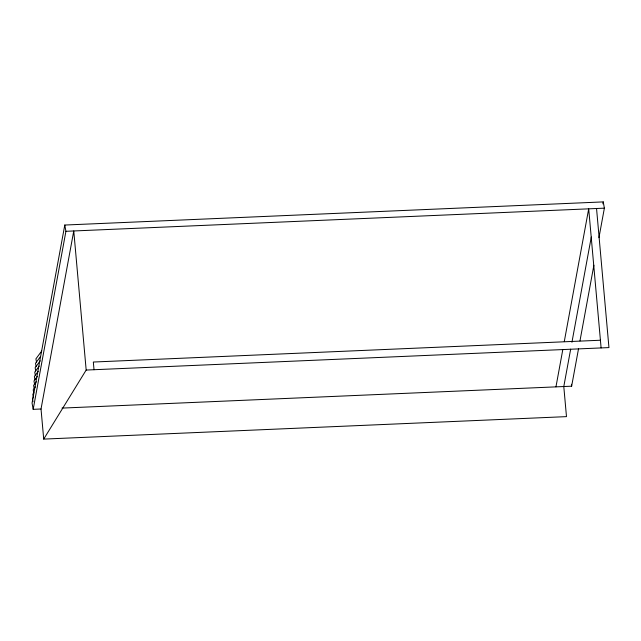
<?xml version="1.0" encoding="UTF-8"?>
<svg xmlns="http://www.w3.org/2000/svg" width="641" height="641" viewBox="0 0 641 641"><rect width="100%" height="100%" fill="white"/><g stroke="black" fill="none" stroke-linecap="round" stroke-linejoin="round"><path stroke-width="0.96" d="M598.95 237.675L604.375 208.165L603.245 201.899L64.789 225.039L32.05 403.069L33.18 409.335L41.024 408.998L73.763 230.968L86.174 370.057L43.708 439.101L566.484 416.634L563.792 386.531L570.666 349.153M33.18 409.335L65.919 231.305L64.789 225.039M555.955 386.868L562.83 349.489M564.272 341.621L588.694 208.838L601.106 347.927M571.932 342.27L591.29 237.026M602.885 203.862L603.245 201.899M62.017 408.093L571.636 386.194L578.511 348.816M579.961 340.948L593.887 265.214M41.721 351.02L35.904 358.872L36.473 362.005M40.543 356.516L35.519 363.295L36.088 366.428M40.239 360.819L35.135 367.71L35.704 370.843M39.213 366.099L34.75 372.133L35.319 375.265M38.212 371.347L34.366 376.547L34.926 379.688M37.29 376.499L33.981 380.97L34.542 384.103M36.297 381.74L33.596 385.385L34.157 388.526M35.343 386.924L33.204 389.808L33.773 392.941L32.819 394.223L33.388 397.364L32.435 398.646L33.003 401.779M65.919 231.305L604.375 208.165M600.425 340.235L93.33 362.029L94.019 369.721M86.174 370.057L608.95 347.59L596.539 208.501M571.468 384.271L571.636 386.194M41.024 408.998L43.708 439.101"/></g></svg>
